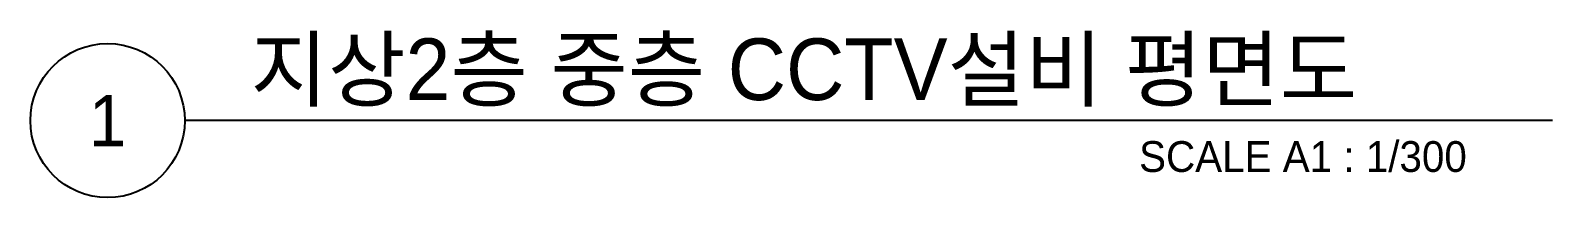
# Model space of a CAD drawing. Header units: millimetres. Extents: x 89860 to 502050, y -351975 to 882300.
# Drawn here: x 89860 to 134240, y 8850 to 13735 of the extents above; entities that cross this region are included whole.
import ezdxf
from ezdxf.enums import TextEntityAlignment as Align

# ---------------------------------------------------------------- set-up
doc = ezdxf.new("R2010")
doc.units = ezdxf.units.MM
doc.header["$LTSCALE"] = 150
doc.layers.add('-----41 Drawing Title', color=2, linetype='Continuous')
doc.styles.add('ELEC', font='')
doc.styles.get('ELEC').set_extended_font_data('Dotum')

msp = doc.modelspace()

# ---------------------------------------------------------------- linework, layer by layer
at = {"layer": '-----41 Drawing Title', "color": 7}
msp.add_line((134240, 11100), (94360, 11100), dxfattribs=at)
msp.add_circle((92110, 11100), 2250, dxfattribs=at)

# ---------------------------------------------------------------- texts
at = {"layer": '-----41 Drawing Title', "color": 2, "style": 'ELEC'}
msp.add_text('지상2층 중층 CCTV설비 평면도', height=1800, dxfattribs=at).set_placement((96278, 11700))
at = {"layer": '-----41 Drawing Title', "color": 7, "style": 'ELEC'}
msp.add_text('1', height=1500, dxfattribs=at).set_placement((92110, 11100), align=Align.MIDDLE)
at = {"layer": '-----41 Drawing Title', "style": 'ELEC'}
msp.add_text('SCALE A1 : 1/300', height=900, dxfattribs=at).set_placement((131740, 9600), align=Align.RIGHT)

doc.saveas('drawing.dxf')
